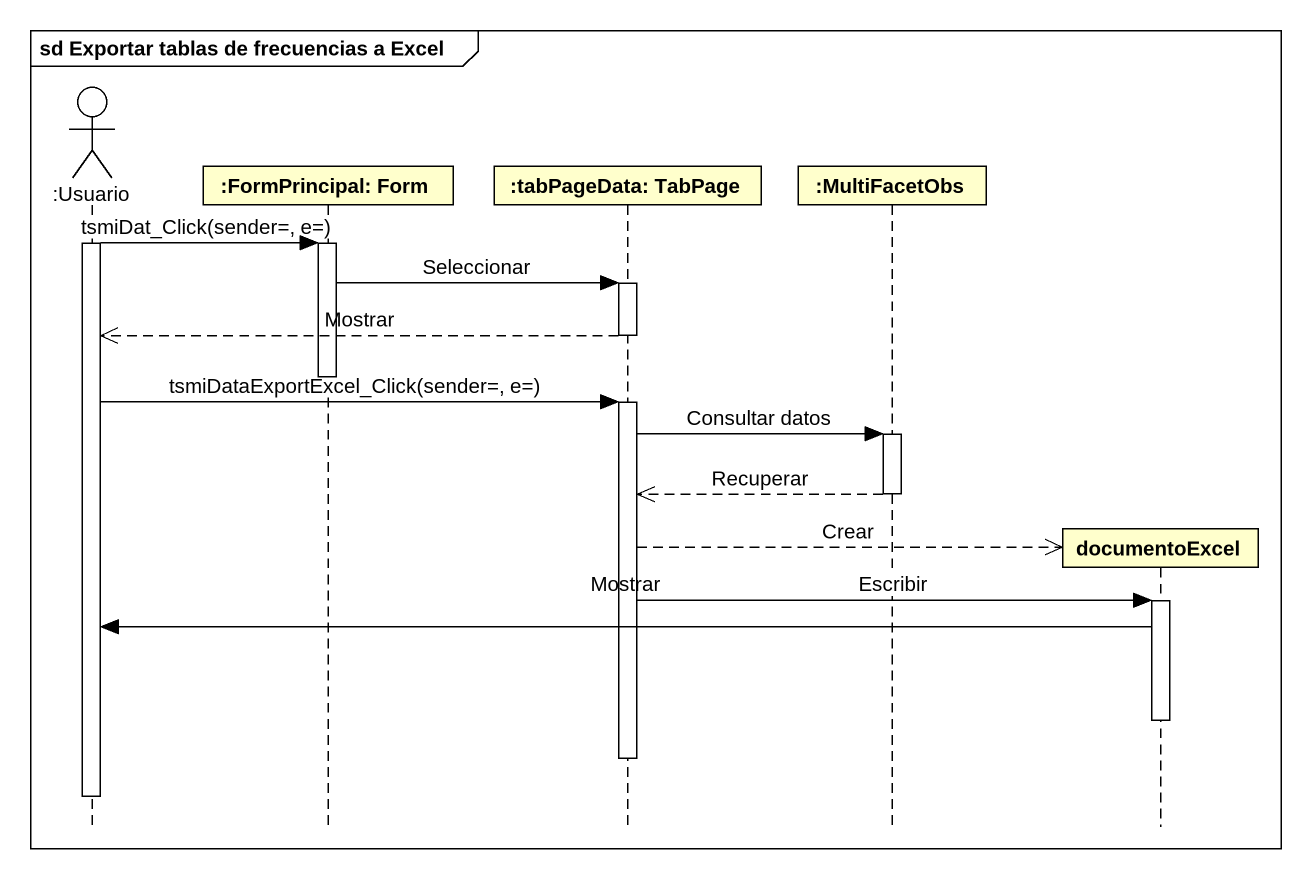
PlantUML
@startuml
mainframe sd Exportar tablas de frecuencias a Excel
hide footbox
actor ":Usuario" as Usuario
participant ":FormPrincipal: Form" as FormPrincipal_Form
participant ":tabPageData: TabPage" as tabPageData_TabPage
participant ":MultiFacetObs" as MultiFacetObs
participant documentoExcel

activate Usuario
Usuario -> FormPrincipal_Form : tsmiDat_Click(sender=, e=)
activate FormPrincipal_Form
FormPrincipal_Form -> tabPageData_TabPage : Seleccionar
activate tabPageData_TabPage
tabPageData_TabPage -->> Usuario : Mostrar
deactivate tabPageData_TabPage
deactivate FormPrincipal_Form
Usuario -> tabPageData_TabPage : tsmiDataExportExcel_Click(sender=, e=)
activate tabPageData_TabPage
tabPageData_TabPage -> MultiFacetObs : Consultar datos
activate MultiFacetObs
MultiFacetObs -->> tabPageData_TabPage : Recuperar
deactivate MultiFacetObs
tabPageData_TabPage -->> documentoExcel ** : Crear
tabPageData_TabPage -> documentoExcel : Escribir
activate documentoExcel
documentoExcel -> Usuario : Mostrar
deactivate documentoExcel
deactivate tabPageData_TabPage
deactivate Usuario
@enduml
